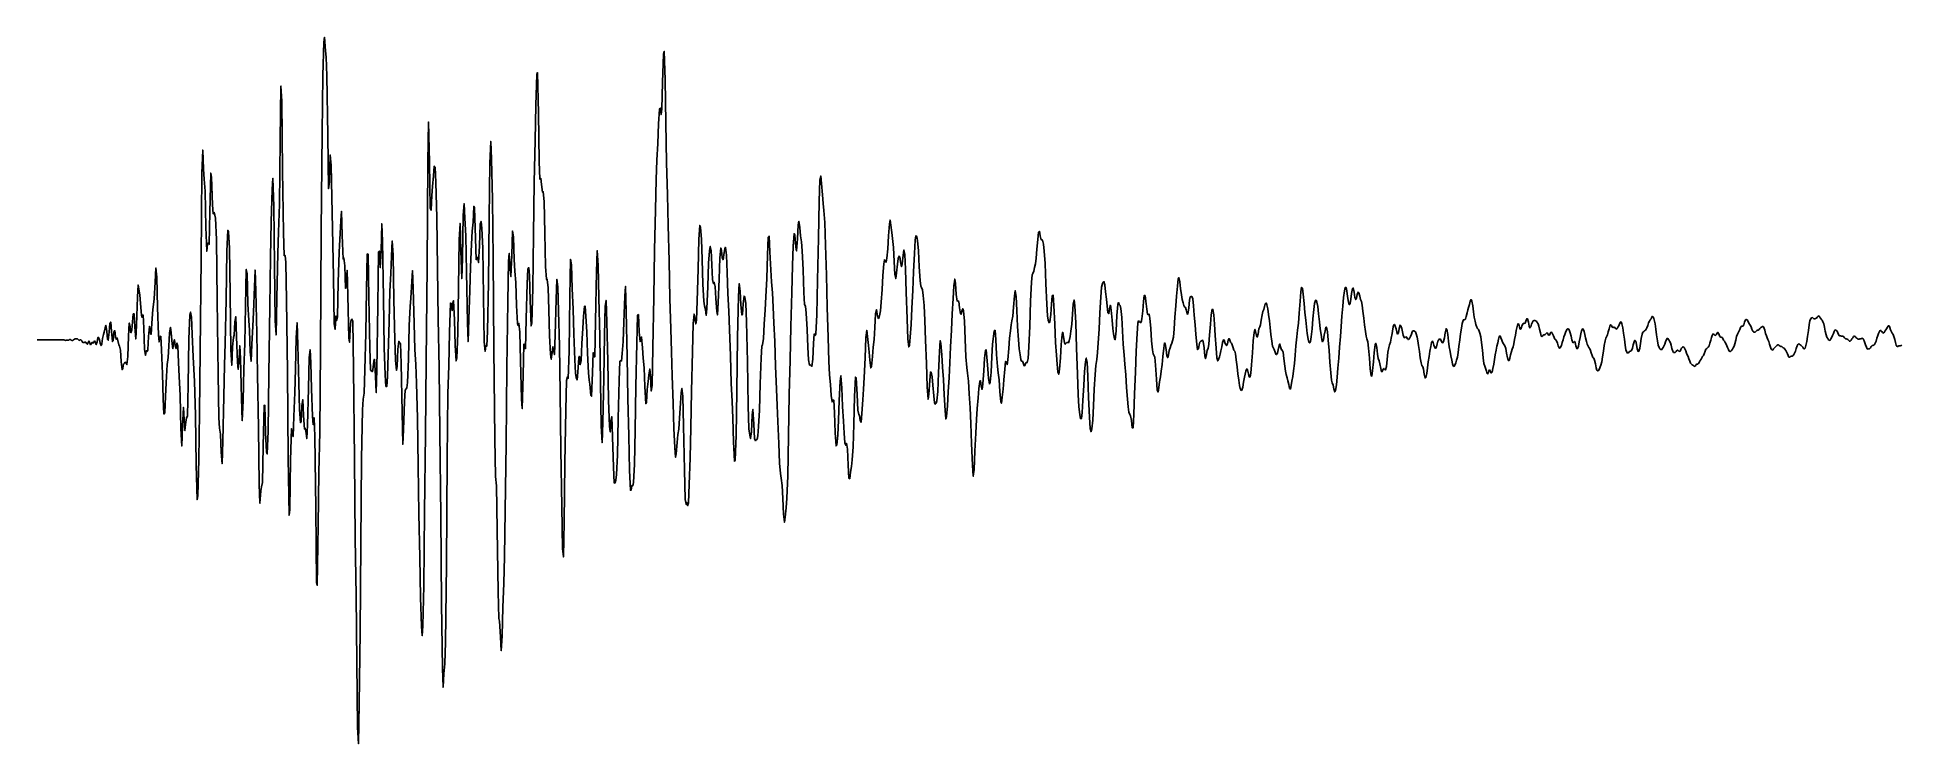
# Model space of a CAD drawing. Header units: millimetres. Extents: x 2012 to 5063, y 2025 to 4455.
# Drawn here: x 5039.93 to 5063.04, y 4446.06 to 4454.82 of the extents above.
import ezdxf

# ---------------------------------------------------------------- set-up
doc = ezdxf.new("R2010")
doc.units = ezdxf.units.MM

msp = doc.modelspace()

# ---------------------------------------------------------------- linework, layer by layer
at = {"color": 1}
msp.add_lwpolyline([(5039.929, 4451.064), (5039.939, 4451.064), (5039.949, 4451.064), (5039.959, 4451.064), (5039.969, 4451.064), (5039.979, 4451.064), (5039.989, 4451.064), (5039.999, 4451.064), (5040.009, 4451.064), (5040.019, 4451.064), (5040.029, 4451.064), (5040.039, 4451.064), (5040.049, 4451.064), (5040.059, 4451.064), (5040.069, 4451.064), (5040.079, 4451.064), (5040.089, 4451.063), (5040.099, 4451.063), (5040.109, 4451.063), (5040.119, 4451.063), (5040.129, 4451.063), (5040.139, 4451.063), (5040.149, 4451.063), (5040.159, 4451.063), (5040.169, 4451.063), (5040.179, 4451.063), (5040.189, 4451.064), (5040.199, 4451.065), (5040.209, 4451.065), (5040.219, 4451.065), (5040.229, 4451.065), (5040.239, 4451.065), (5040.249, 4451.065), (5040.259, 4451.064), (5040.269, 4451.061), (5040.279, 4451.058), (5040.289, 4451.059), (5040.299, 4451.06), (5040.309, 4451.06), (5040.319, 4451.062), (5040.329, 4451.067), (5040.339, 4451.067), (5040.349, 4451.06), (5040.359, 4451.055), (5040.369, 4451.058), (5040.379, 4451.066), (5040.389, 4451.073), (5040.399, 4451.076), (5040.409, 4451.077), (5040.419, 4451.079), (5040.429, 4451.077), (5040.439, 4451.066), (5040.449, 4451.058), (5040.459, 4451.064), (5040.469, 4451.066), (5040.479, 4451.052), (5040.489, 4451.036), (5040.499, 4451.033), (5040.509, 4451.033), (5040.519, 4451.035), (5040.529, 4451.036), (5040.539, 4451.021), (5040.549, 4451.009), (5040.559, 4451.029), (5040.569, 4451.049), (5040.579, 4451.027), (5040.589, 4451.003), (5040.599, 4451.019), (5040.609, 4451.034), (5040.619, 4451.023), (5040.629, 4451.031), (5040.639, 4451.051), (5040.649, 4451.03), (5040.659, 4451.006), (5040.669, 4451.04), (5040.679, 4451.092), (5040.689, 4451.095), (5040.699, 4451.064), (5040.709, 4451.025), (5040.719, 4450.994), (5040.729, 4451.014), (5040.739, 4451.082), (5040.749, 4451.132), (5040.759, 4451.161), (5040.769, 4451.215), (5040.779, 4451.244), (5040.789, 4451.172), (5040.799, 4451.068), (5040.809, 4451.059), (5040.819, 4451.158), (5040.829, 4451.269), (5040.839, 4451.285), (5040.849, 4451.171), (5040.859, 4451.042), (5040.869, 4451.053), (5040.879, 4451.16), (5040.889, 4451.18), (5040.899, 4451.103), (5040.909, 4451.07), (5040.919, 4451.088), (5040.929, 4451.056), (5040.939, 4451.002), (5040.949, 4450.987), (5040.959, 4450.935), (5040.969, 4450.794), (5040.979, 4450.693), (5040.989, 4450.713), (5040.999, 4450.761), (5041.009, 4450.774), (5041.019, 4450.786), (5041.029, 4450.779), (5041.039, 4450.757), (5041.049, 4450.86), (5041.059, 4451.11), (5041.069, 4451.272), (5041.079, 4451.227), (5041.089, 4451.152), (5041.099, 4451.189), (5041.109, 4451.289), (5041.119, 4451.385), (5041.129, 4451.389), (5041.139, 4451.222), (5041.149, 4451.077), (5041.159, 4451.245), (5041.169, 4451.592), (5041.179, 4451.746), (5041.189, 4451.691), (5041.199, 4451.621), (5041.209, 4451.516), (5041.219, 4451.369), (5041.229, 4451.342), (5041.239, 4451.373), (5041.249, 4451.208), (5041.259, 4450.943), (5041.269, 4450.872), (5041.279, 4450.932), (5041.289, 4450.919), (5041.299, 4450.939), (5041.309, 4451.108), (5041.319, 4451.23), (5041.329, 4451.17), (5041.339, 4451.132), (5041.349, 4451.272), (5041.359, 4451.442), (5041.369, 4451.502), (5041.379, 4451.572), (5041.389, 4451.778), (5041.399, 4451.956), (5041.409, 4451.843), (5041.419, 4451.464), (5041.429, 4451.127), (5041.439, 4451.038), (5041.449, 4451.104), (5041.459, 4451.109), (5041.469, 4450.942), (5041.479, 4450.643), (5041.489, 4450.335), (5041.499, 4450.144), (5041.509, 4450.16), (5041.519, 4450.365), (5041.529, 4450.61), (5041.539, 4450.758), (5041.549, 4450.846), (5041.559, 4450.986), (5041.569, 4451.15), (5041.579, 4451.221), (5041.589, 4451.151), (5041.599, 4451.016), (5041.609, 4450.954), (5041.619, 4451.019), (5041.629, 4451.065), (5041.639, 4450.993), (5041.649, 4450.956), (5041.659, 4451.025), (5041.669, 4450.985), (5041.679, 4450.785), (5041.689, 4450.608), (5041.699, 4450.376), (5041.709, 4449.964), (5041.719, 4449.748), (5041.729, 4449.996), (5041.739, 4450.226), (5041.749, 4450.077), (5041.759, 4449.94), (5041.769, 4450.047), (5041.779, 4450.093), (5041.789, 4450.121), (5041.799, 4450.504), (5041.809, 4451.073), (5041.819, 4451.373), (5041.829, 4451.409), (5041.839, 4451.346), (5041.849, 4451.136), (5041.859, 4450.855), (5041.869, 4450.7), (5041.879, 4450.547), (5041.889, 4450.13), (5041.899, 4449.516), (5041.909, 4449.083), (5041.919, 4449.132), (5041.929, 4449.582), (5041.939, 4450.158), (5041.949, 4450.924), (5041.959, 4452.072), (5041.969, 4453.132), (5041.979, 4453.418), (5041.989, 4453.179), (5041.999, 4453.058), (5042.009, 4452.909), (5042.019, 4452.46), (5042.029, 4452.163), (5042.039, 4452.245), (5042.049, 4452.266), (5042.059, 4452.25), (5042.069, 4452.646), (5042.079, 4453.132), (5042.089, 4453.08), (5042.099, 4452.737), (5042.109, 4452.626), (5042.119, 4452.646), (5042.129, 4452.611), (5042.139, 4452.571), (5042.149, 4452.307), (5042.159, 4451.555), (5042.169, 4450.639), (5042.179, 4450.098), (5042.189, 4449.97), (5042.199, 4449.896), (5042.209, 4449.672), (5042.219, 4449.529), (5042.229, 4449.809), (5042.239, 4450.364), (5042.249, 4450.749), (5042.259, 4451.025), (5042.269, 4451.559), (5042.279, 4452.164), (5042.289, 4452.424), (5042.299, 4452.404), (5042.309, 4452.202), (5042.319, 4451.629), (5042.329, 4450.942), (5042.339, 4450.75), (5042.349, 4450.976), (5042.359, 4451.095), (5042.369, 4451.123), (5042.379, 4451.288), (5042.389, 4451.353), (5042.399, 4451.102), (5042.409, 4450.789), (5042.419, 4450.697), (5042.429, 4450.834), (5042.439, 4450.992), (5042.449, 4450.834), (5042.459, 4450.341), (5042.469, 4450.062), (5042.479, 4450.31), (5042.489, 4450.705), (5042.499, 4451.018), (5042.509, 4451.483), (5042.519, 4451.937), (5042.529, 4451.889), (5042.539, 4451.509), (5042.549, 4451.304), (5042.559, 4451.184), (5042.569, 4450.916), (5042.579, 4450.799), (5042.589, 4451.008), (5042.599, 4451.234), (5042.609, 4451.406), (5042.619, 4451.722), (5042.629, 4451.929), (5042.639, 4451.667), (5042.649, 4451.149), (5042.659, 4450.636), (5042.669, 4449.972), (5042.679, 4449.273), (5042.689, 4449.038), (5042.699, 4449.194), (5042.709, 4449.242), (5042.719, 4449.296), (5042.729, 4449.747), (5042.739, 4450.251), (5042.749, 4450.253), (5042.759, 4449.912), (5042.769, 4449.675), (5042.779, 4449.651), (5042.789, 4449.934), (5042.799, 4450.637), (5042.809, 4451.479), (5042.819, 4452.089), (5042.829, 4452.529), (5042.839, 4452.929), (5042.849, 4453.068), (5042.859, 4452.716), (5042.869, 4451.992), (5042.879, 4451.3), (5042.889, 4451.126), (5042.899, 4451.581), (5042.909, 4452.14), (5042.919, 4452.399), (5042.929, 4452.745), (5042.939, 4453.539), (5042.949, 4454.21), (5042.959, 4454.022), (5042.969, 4453.163), (5042.979, 4452.397), (5042.989, 4452.108), (5042.999, 4452.112), (5043.009, 4452.022), (5043.019, 4451.558), (5043.029, 4450.668), (5043.039, 4449.602), (5043.049, 4448.889), (5043.059, 4448.963), (5043.069, 4449.572), (5043.079, 4449.964), (5043.089, 4449.902), (5043.099, 4449.866), (5043.109, 4450.114), (5043.119, 4450.412), (5043.129, 4450.707), (5043.139, 4451.09), (5043.149, 4451.276), (5043.159, 4450.998), (5043.169, 4450.528), (5043.179, 4450.201), (5043.189, 4450.036), (5043.199, 4450.054), (5043.209, 4450.248), (5043.219, 4450.323), (5043.229, 4450.128), (5043.239, 4449.958), (5043.249, 4449.969), (5043.259, 4449.934), (5043.269, 4449.841), (5043.279, 4450.007), (5043.289, 4450.461), (5043.299, 4450.847), (5043.309, 4450.941), (5043.319, 4450.781), (5043.329, 4450.456), (5043.339, 4450.119), (5043.349, 4450.011), (5043.359, 4450.099), (5043.369, 4449.866), (5043.379, 4448.978), (5043.389, 4448.052), (5043.399, 4448.02), (5043.409, 4448.762), (5043.419, 4449.418), (5043.429, 4449.923), (5043.439, 4450.943), (5043.449, 4452.421), (5043.459, 4453.629), (5043.469, 4454.343), (5043.479, 4454.753), (5043.489, 4454.816), (5043.499, 4454.647), (5043.509, 4454.569), (5043.519, 4454.339), (5043.529, 4453.6), (5043.539, 4452.937), (5043.549, 4453.025), (5043.559, 4453.358), (5043.569, 4453.224), (5043.579, 4452.832), (5043.589, 4452.444), (5043.599, 4451.846), (5043.609, 4451.263), (5043.619, 4451.194), (5043.629, 4451.361), (5043.639, 4451.304), (5043.649, 4451.349), (5043.659, 4451.774), (5043.669, 4452.151), (5043.679, 4452.309), (5043.689, 4452.54), (5043.699, 4452.658), (5043.709, 4452.362), (5043.719, 4452.066), (5043.729, 4452.08), (5043.739, 4451.982), (5043.749, 4451.702), (5043.759, 4451.743), (5043.769, 4451.928), (5043.779, 4451.614), (5043.789, 4451.085), (5043.799, 4451.034), (5043.809, 4451.266), (5043.819, 4451.311), (5043.829, 4451.321), (5043.839, 4451.295), (5043.849, 4450.708), (5043.859, 4449.586), (5043.869, 4448.603), (5043.879, 4447.895), (5043.889, 4447.066), (5043.899, 4446.263), (5043.909, 4446.057), (5043.919, 4446.55), (5043.929, 4447.442), (5043.939, 4448.54), (5043.949, 4449.589), (5043.959, 4450.197), (5043.969, 4450.331), (5043.979, 4450.405), (5043.989, 4450.694), (5043.999, 4451.149), (5044.009, 4451.686), (5044.019, 4452.13), (5044.029, 4452.126), (5044.039, 4451.585), (5044.049, 4450.966), (5044.059, 4450.694), (5044.069, 4450.676), (5044.079, 4450.669), (5044.089, 4450.693), (5044.099, 4450.802), (5044.109, 4450.824), (5044.119, 4450.613), (5044.129, 4450.411), (5044.139, 4450.694), (5044.149, 4451.496), (5044.159, 4452.154), (5044.169, 4452.164), (5044.179, 4451.961), (5044.189, 4452.171), (5044.199, 4452.504), (5044.209, 4452.287), (5044.219, 4451.586), (5044.229, 4450.964), (5044.239, 4450.632), (5044.249, 4450.488), (5044.259, 4450.484), (5044.269, 4450.612), (5044.279, 4450.882), (5044.289, 4451.291), (5044.299, 4451.666), (5044.309, 4451.887), (5044.319, 4452.1), (5044.329, 4452.291), (5044.339, 4452.114), (5044.349, 4451.559), (5044.359, 4451.067), (5044.369, 4450.814), (5044.379, 4450.686), (5044.389, 4450.737), (5044.399, 4450.947), (5044.409, 4451.048), (5044.419, 4451.028), (5044.429, 4451.02), (5044.439, 4450.773), (5044.449, 4450.169), (5044.459, 4449.768), (5044.469, 4449.948), (5044.479, 4450.302), (5044.489, 4450.44), (5044.499, 4450.459), (5044.509, 4450.469), (5044.519, 4450.536), (5044.529, 4450.825), (5044.539, 4451.242), (5044.549, 4451.477), (5044.559, 4451.58), (5044.569, 4451.788), (5044.579, 4451.923), (5044.589, 4451.7), (5044.599, 4451.269), (5044.609, 4450.946), (5044.619, 4450.76), (5044.629, 4450.526), (5044.639, 4450.094), (5044.649, 4449.501), (5044.659, 4448.906), (5044.669, 4448.369), (5044.679, 4447.87), (5044.689, 4447.514), (5044.699, 4447.395), (5044.709, 4447.52), (5044.719, 4448.016), (5044.729, 4448.923), (5044.739, 4449.9), (5044.749, 4450.802), (5044.759, 4451.979), (5044.769, 4453.271), (5044.779, 4453.766), (5044.789, 4453.263), (5044.799, 4452.7), (5044.809, 4452.671), (5044.819, 4452.852), (5044.829, 4452.966), (5044.839, 4453.097), (5044.849, 4453.218), (5044.859, 4453.207), (5044.869, 4453.014), (5044.879, 4452.58), (5044.889, 4451.95), (5044.899, 4451.325), (5044.909, 4450.713), (5044.919, 4449.915), (5044.929, 4448.881), (5044.939, 4447.796), (5044.949, 4446.989), (5044.959, 4446.757), (5044.969, 4446.924), (5044.979, 4447.046), (5044.989, 4447.316), (5044.999, 4448.278), (5045.009, 4449.59), (5045.019, 4450.4), (5045.029, 4450.743), (5045.039, 4451.158), (5045.049, 4451.521), (5045.059, 4451.516), (5045.069, 4451.426), (5045.079, 4451.52), (5045.089, 4451.549), (5045.099, 4451.313), (5045.109, 4450.995), (5045.119, 4450.804), (5045.129, 4450.836), (5045.139, 4451.149), (5045.149, 4451.715), (5045.159, 4452.305), (5045.169, 4452.508), (5045.179, 4452.167), (5045.189, 4451.825), (5045.199, 4452.079), (5045.209, 4452.61), (5045.219, 4452.754), (5045.229, 4452.574), (5045.239, 4452.356), (5045.249, 4451.908), (5045.259, 4451.278), (5045.269, 4451.042), (5045.279, 4451.32), (5045.289, 4451.676), (5045.299, 4451.967), (5045.309, 4452.251), (5045.319, 4452.412), (5045.329, 4452.524), (5045.339, 4452.72), (5045.349, 4452.702), (5045.359, 4452.327), (5045.369, 4452.058), (5045.379, 4452.09), (5045.389, 4452.072), (5045.399, 4452.022), (5045.409, 4452.231), (5045.419, 4452.497), (5045.429, 4452.533), (5045.439, 4452.449), (5045.449, 4452.196), (5045.459, 4451.603), (5045.469, 4451.038), (5045.479, 4450.92), (5045.489, 4450.994), (5045.499, 4450.985), (5045.509, 4451.174), (5045.519, 4451.777), (5045.529, 4452.579), (5045.539, 4453.255), (5045.549, 4453.525), (5045.559, 4453.303), (5045.569, 4452.805), (5045.579, 4452.077), (5045.589, 4450.956), (5045.599, 4449.837), (5045.609, 4449.369), (5045.619, 4449.254), (5045.629, 4448.715), (5045.639, 4447.942), (5045.649, 4447.61), (5045.659, 4447.577), (5045.669, 4447.381), (5045.679, 4447.211), (5045.689, 4447.393), (5045.699, 4447.751), (5045.709, 4448.044), (5045.719, 4448.378), (5045.729, 4448.946), (5045.739, 4449.776), (5045.749, 4450.717), (5045.759, 4451.536), (5045.769, 4452.04), (5045.779, 4452.137), (5045.789, 4451.942), (5045.799, 4451.849), (5045.809, 4452.115), (5045.819, 4452.414), (5045.829, 4452.337), (5045.839, 4452.062), (5045.849, 4451.917), (5045.859, 4451.777), (5045.869, 4451.492), (5045.879, 4451.266), (5045.889, 4451.241), (5045.899, 4451.268), (5045.909, 4451.161), (5045.919, 4450.808), (5045.929, 4450.335), (5045.939, 4450.212), (5045.949, 4450.622), (5045.959, 4451.011), (5045.969, 4450.978), (5045.979, 4450.954), (5045.989, 4451.325), (5045.999, 4451.765), (5046.009, 4451.942), (5046.019, 4451.961), (5046.029, 4451.861), (5046.039, 4451.551), (5046.049, 4451.238), (5046.059, 4451.271), (5046.069, 4451.707), (5046.079, 4452.365), (5046.089, 4453.02), (5046.099, 4453.537), (5046.109, 4453.975), (5046.119, 4454.353), (5046.129, 4454.377), (5046.139, 4453.876), (5046.149, 4453.277), (5046.159, 4453.055), (5046.169, 4453.067), (5046.179, 4452.99), (5046.189, 4452.896), (5046.199, 4452.901), (5046.209, 4452.78), (5046.219, 4452.385), (5046.229, 4451.972), (5046.239, 4451.815), (5046.249, 4451.814), (5046.259, 4451.711), (5046.269, 4451.437), (5046.279, 4451.117), (5046.289, 4450.888), (5046.299, 4450.823), (5046.309, 4450.906), (5046.319, 4450.979), (5046.329, 4450.92), (5046.339, 4450.882), (5046.349, 4451.126), (5046.359, 4451.564), (5046.369, 4451.815), (5046.379, 4451.721), (5046.389, 4451.418), (5046.399, 4450.989), (5046.409, 4450.402), (5046.419, 4449.699), (5046.429, 4449), (5046.439, 4448.474), (5046.449, 4448.373), (5046.459, 4448.805), (5046.469, 4449.535), (5046.479, 4450.194), (5046.489, 4450.559), (5046.499, 4450.605), (5046.509, 4450.587), (5046.519, 4450.923), (5046.529, 4451.603), (5046.539, 4452.064), (5046.549, 4451.994), (5046.559, 4451.7), (5046.569, 4451.444), (5046.579, 4451.14), (5046.589, 4450.816), (5046.599, 4450.651), (5046.609, 4450.599), (5046.619, 4450.567), (5046.629, 4450.662), (5046.639, 4450.843), (5046.649, 4450.861), (5046.659, 4450.756), (5046.669, 4450.806), (5046.679, 4451.018), (5046.689, 4451.207), (5046.699, 4451.356), (5046.709, 4451.479), (5046.719, 4451.484), (5046.729, 4451.358), (5046.739, 4451.163), (5046.749, 4450.899), (5046.759, 4450.656), (5046.769, 4450.565), (5046.779, 4450.515), (5046.789, 4450.375), (5046.799, 4450.366), (5046.809, 4450.655), (5046.819, 4450.907), (5046.829, 4450.854), (5046.839, 4450.855), (5046.849, 4451.294), (5046.859, 4451.907), (5046.869, 4452.172), (5046.879, 4451.985), (5046.889, 4451.584), (5046.899, 4451.106), (5046.909, 4450.536), (5046.919, 4449.999), (5046.929, 4449.788), (5046.939, 4450.045), (5046.949, 4450.584), (5046.959, 4451.121), (5046.969, 4451.483), (5046.979, 4451.554), (5046.989, 4451.286), (5046.999, 4450.802), (5047.009, 4450.317), (5047.019, 4449.99), (5047.029, 4449.923), (5047.039, 4450.061), (5047.049, 4450.114), (5047.059, 4449.864), (5047.069, 4449.488), (5047.079, 4449.29), (5047.089, 4449.288), (5047.099, 4449.324), (5047.109, 4449.393), (5047.119, 4449.635), (5047.129, 4450.088), (5047.139, 4450.56), (5047.149, 4450.801), (5047.159, 4450.807), (5047.169, 4450.801), (5047.179, 4450.896), (5047.189, 4451.046), (5047.199, 4451.285), (5047.209, 4451.605), (5047.219, 4451.727), (5047.229, 4451.415), (5047.239, 4450.855), (5047.249, 4450.337), (5047.259, 4449.876), (5047.269, 4449.446), (5047.279, 4449.2), (5047.289, 4449.199), (5047.299, 4449.259), (5047.309, 4449.254), (5047.319, 4449.295), (5047.329, 4449.523), (5047.339, 4449.946), (5047.349, 4450.484), (5047.359, 4451.023), (5047.369, 4451.372), (5047.379, 4451.378), (5047.389, 4451.163), (5047.399, 4451.04), (5047.409, 4451.092), (5047.419, 4451.098), (5047.429, 4450.964), (5047.439, 4450.836), (5047.449, 4450.717), (5047.459, 4450.487), (5047.469, 4450.273), (5047.479, 4450.293), (5047.489, 4450.45), (5047.499, 4450.547), (5047.509, 4450.626), (5047.519, 4450.704), (5047.529, 4450.619), (5047.539, 4450.43), (5047.549, 4450.498), (5047.559, 4450.964), (5047.569, 4451.594), (5047.579, 4452.178), (5047.589, 4452.676), (5047.599, 4453.051), (5047.609, 4453.292), (5047.619, 4453.498), (5047.629, 4453.741), (5047.639, 4453.926), (5047.649, 4453.937), (5047.659, 4453.857), (5047.669, 4453.929), (5047.679, 4454.256), (5047.689, 4454.607), (5047.699, 4454.642), (5047.709, 4454.286), (5047.719, 4453.754), (5047.729, 4453.263), (5047.739, 4452.863), (5047.749, 4452.481), (5047.759, 4452.042), (5047.769, 4451.578), (5047.779, 4451.199), (5047.789, 4450.914), (5047.799, 4450.62), (5047.809, 4450.281), (5047.819, 4449.966), (5047.829, 4449.729), (5047.839, 4449.609), (5047.849, 4449.651), (5047.859, 4449.791), (5047.869, 4449.891), (5047.879, 4449.956), (5047.889, 4450.094), (5047.899, 4450.28), (5047.909, 4450.411), (5047.919, 4450.462), (5047.929, 4450.368), (5047.939, 4449.998), (5047.949, 4449.452), (5047.959, 4449.085), (5047.969, 4449.026), (5047.979, 4449.049), (5047.989, 4449.007), (5047.999, 4449.045), (5048.009, 4449.271), (5048.019, 4449.601), (5048.029, 4449.972), (5048.039, 4450.427), (5048.049, 4450.916), (5048.059, 4451.269), (5048.069, 4451.383), (5048.079, 4451.33), (5048.089, 4451.261), (5048.099, 4451.307), (5048.109, 4451.547), (5048.119, 4451.942), (5048.129, 4452.311), (5048.139, 4452.484), (5048.149, 4452.459), (5048.159, 4452.313), (5048.169, 4452.062), (5048.179, 4451.754), (5048.189, 4451.546), (5048.199, 4451.488), (5048.209, 4451.44), (5048.219, 4451.368), (5048.229, 4451.447), (5048.239, 4451.727), (5048.249, 4452.014), (5048.259, 4452.17), (5048.269, 4452.223), (5048.279, 4452.171), (5048.289, 4451.996), (5048.299, 4451.814), (5048.309, 4451.759), (5048.319, 4451.777), (5048.329, 4451.727), (5048.339, 4451.576), (5048.349, 4451.415), (5048.359, 4451.373), (5048.369, 4451.526), (5048.379, 4451.816), (5048.389, 4452.083), (5048.399, 4452.203), (5048.409, 4452.172), (5048.419, 4452.085), (5048.429, 4452.057), (5048.439, 4452.119), (5048.449, 4452.197), (5048.459, 4452.212), (5048.469, 4452.116), (5048.479, 4451.899), (5048.489, 4451.637), (5048.499, 4451.419), (5048.509, 4451.193), (5048.519, 4450.866), (5048.529, 4450.527), (5048.539, 4450.301), (5048.549, 4450.094), (5048.559, 4449.801), (5048.569, 4449.56), (5048.579, 4449.573), (5048.589, 4449.877), (5048.599, 4450.427), (5048.609, 4451.095), (5048.619, 4451.603), (5048.629, 4451.761), (5048.639, 4451.666), (5048.649, 4451.501), (5048.659, 4451.374), (5048.669, 4451.377), (5048.679, 4451.509), (5048.689, 4451.608), (5048.699, 4451.594), (5048.709, 4451.517), (5048.719, 4451.288), (5048.729, 4450.79), (5048.739, 4450.245), (5048.749, 4449.963), (5048.759, 4449.883), (5048.769, 4449.841), (5048.779, 4449.923), (5048.789, 4450.136), (5048.799, 4450.202), (5048.809, 4450.021), (5048.819, 4449.842), (5048.829, 4449.814), (5048.839, 4449.829), (5048.849, 4449.829), (5048.859, 4449.876), (5048.869, 4449.989), (5048.879, 4450.192), (5048.889, 4450.518), (5048.899, 4450.842), (5048.909, 4450.987), (5048.919, 4451.003), (5048.929, 4451.083), (5048.939, 4451.26), (5048.949, 4451.435), (5048.959, 4451.597), (5048.969, 4451.823), (5048.979, 4452.114), (5048.989, 4452.339), (5048.999, 4452.35), (5049.009, 4452.157), (5049.019, 4451.934), (5049.029, 4451.785), (5049.039, 4451.649), (5049.049, 4451.469), (5049.059, 4451.274), (5049.069, 4451.043), (5049.079, 4450.74), (5049.089, 4450.451), (5049.099, 4450.251), (5049.109, 4450.052), (5049.119, 4449.781), (5049.129, 4449.535), (5049.139, 4449.408), (5049.149, 4449.348), (5049.159, 4449.259), (5049.169, 4449.097), (5049.179, 4448.902), (5049.189, 4448.803), (5049.199, 4448.865), (5049.209, 4448.982), (5049.219, 4449.102), (5049.229, 4449.378), (5049.239, 4449.87), (5049.249, 4450.388), (5049.259, 4450.813), (5049.269, 4451.228), (5049.279, 4451.65), (5049.289, 4451.985), (5049.299, 4452.227), (5049.309, 4452.382), (5049.319, 4452.363), (5049.329, 4452.215), (5049.339, 4452.168), (5049.349, 4452.315), (5049.359, 4452.491), (5049.369, 4452.534), (5049.379, 4452.457), (5049.389, 4452.354), (5049.399, 4452.278), (5049.409, 4452.166), (5049.419, 4451.931), (5049.429, 4451.65), (5049.439, 4451.504), (5049.449, 4451.48), (5049.459, 4451.397), (5049.469, 4451.194), (5049.479, 4450.973), (5049.489, 4450.816), (5049.499, 4450.751), (5049.509, 4450.753), (5049.519, 4450.748), (5049.529, 4450.735), (5049.539, 4450.825), (5049.549, 4451.019), (5049.559, 4451.137), (5049.569, 4451.118), (5049.579, 4451.14), (5049.589, 4451.373), (5049.599, 4451.806), (5049.609, 4452.324), (5049.619, 4452.781), (5049.629, 4453.047), (5049.639, 4453.096), (5049.649, 4453.002), (5049.659, 4452.863), (5049.669, 4452.753), (5049.679, 4452.668), (5049.689, 4452.519), (5049.699, 4452.237), (5049.709, 4451.865), (5049.719, 4451.47), (5049.729, 4451.093), (5049.739, 4450.801), (5049.749, 4450.63), (5049.759, 4450.509), (5049.769, 4450.374), (5049.779, 4450.294), (5049.789, 4450.317), (5049.799, 4450.318), (5049.809, 4450.161), (5049.819, 4449.91), (5049.829, 4449.75), (5049.839, 4449.76), (5049.849, 4449.884), (5049.859, 4450.068), (5049.869, 4450.314), (5049.879, 4450.551), (5049.889, 4450.62), (5049.899, 4450.468), (5049.909, 4450.237), (5049.919, 4450.056), (5049.929, 4449.908), (5049.939, 4449.787), (5049.949, 4449.757), (5049.959, 4449.782), (5049.969, 4449.708), (5049.979, 4449.51), (5049.989, 4449.349), (5049.999, 4449.342), (5050.009, 4449.423), (5050.019, 4449.496), (5050.029, 4449.576), (5050.039, 4449.738), (5050.049, 4450.02), (5050.059, 4450.361), (5050.069, 4450.602), (5050.079, 4450.595), (5050.089, 4450.385), (5050.099, 4450.192), (5050.109, 4450.139), (5050.119, 4450.127), (5050.129, 4450.065), (5050.139, 4450.042), (5050.149, 4450.152), (5050.159, 4450.321), (5050.169, 4450.451), (5050.179, 4450.597), (5050.189, 4450.841), (5050.199, 4451.093), (5050.209, 4451.184), (5050.219, 4451.105), (5050.229, 4450.994), (5050.239, 4450.913), (5050.249, 4450.812), (5050.259, 4450.716), (5050.269, 4450.733), (5050.279, 4450.858), (5050.289, 4450.973), (5050.299, 4451.067), (5050.309, 4451.219), (5050.319, 4451.386), (5050.329, 4451.44), (5050.339, 4451.384), (5050.349, 4451.332), (5050.359, 4451.331), (5050.369, 4451.361), (5050.379, 4451.423), (5050.389, 4451.533), (5050.399, 4451.687), (5050.409, 4451.863), (5050.419, 4452.007), (5050.429, 4452.057), (5050.439, 4452.036), (5050.449, 4452.027), (5050.459, 4452.078), (5050.469, 4452.192), (5050.479, 4452.355), (5050.489, 4452.504), (5050.499, 4452.55), (5050.509, 4452.487), (5050.519, 4452.397), (5050.529, 4452.321), (5050.539, 4452.21), (5050.549, 4452.036), (5050.559, 4451.874), (5050.569, 4451.825), (5050.579, 4451.897), (5050.589, 4452.002), (5050.599, 4452.071), (5050.609, 4452.103), (5050.619, 4452.095), (5050.629, 4452.031), (5050.639, 4451.971), (5050.649, 4452.006), (5050.659, 4452.116), (5050.669, 4452.179), (5050.679, 4452.121), (5050.689, 4451.942), (5050.699, 4451.657), (5050.709, 4451.327), (5050.719, 4451.074), (5050.729, 4450.976), (5050.739, 4451), (5050.749, 4451.098), (5050.759, 4451.256), (5050.769, 4451.459), (5050.779, 4451.677), (5050.789, 4451.907), (5050.799, 4452.137), (5050.809, 4452.299), (5050.819, 4452.355), (5050.829, 4452.346), (5050.839, 4452.297), (5050.849, 4452.17), (5050.859, 4451.97), (5050.869, 4451.8), (5050.879, 4451.729), (5050.889, 4451.712), (5050.899, 4451.683), (5050.909, 4451.614), (5050.919, 4451.49), (5050.929, 4451.303), (5050.939, 4451.061), (5050.949, 4450.77), (5050.959, 4450.482), (5050.969, 4450.328), (5050.979, 4450.391), (5050.989, 4450.561), (5050.999, 4450.665), (5051.009, 4450.663), (5051.019, 4450.606), (5051.029, 4450.504), (5051.039, 4450.372), (5051.049, 4450.282), (5051.059, 4450.266), (5051.069, 4450.278), (5051.079, 4450.307), (5051.089, 4450.423), (5051.099, 4450.657), (5051.109, 4450.917), (5051.119, 4451.056), (5051.129, 4451.019), (5051.139, 4450.877), (5051.149, 4450.726), (5051.159, 4450.573), (5051.169, 4450.382), (5051.179, 4450.188), (5051.189, 4450.084), (5051.199, 4450.115), (5051.209, 4450.246), (5051.219, 4450.418), (5051.229, 4450.598), (5051.239, 4450.779), (5051.249, 4450.976), (5051.259, 4451.186), (5051.269, 4451.389), (5051.279, 4451.575), (5051.289, 4451.736), (5051.299, 4451.817), (5051.309, 4451.762), (5051.319, 4451.628), (5051.329, 4451.545), (5051.339, 4451.547), (5051.349, 4451.538), (5051.359, 4451.463), (5051.369, 4451.388), (5051.379, 4451.38), (5051.389, 4451.418), (5051.399, 4451.449), (5051.409, 4451.423), (5051.419, 4451.295), (5051.429, 4451.073), (5051.439, 4450.852), (5051.449, 4450.72), (5051.459, 4450.65), (5051.469, 4450.551), (5051.479, 4450.395), (5051.489, 4450.221), (5051.499, 4450.028), (5051.509, 4449.778), (5051.519, 4449.511), (5051.529, 4449.374), (5051.539, 4449.459), (5051.549, 4449.686), (5051.559, 4449.908), (5051.569, 4450.075), (5051.579, 4450.215), (5051.589, 4450.344), (5051.599, 4450.461), (5051.609, 4450.548), (5051.619, 4450.56), (5051.629, 4450.494), (5051.639, 4450.45), (5051.649, 4450.521), (5051.659, 4450.68), (5051.669, 4450.836), (5051.679, 4450.935), (5051.689, 4450.942), (5051.699, 4450.849), (5051.709, 4450.705), (5051.719, 4450.584), (5051.729, 4450.519), (5051.739, 4450.538), (5051.749, 4450.665), (5051.759, 4450.854), (5051.769, 4451.01), (5051.779, 4451.108), (5051.789, 4451.176), (5051.799, 4451.183), (5051.809, 4451.07), (5051.819, 4450.882), (5051.829, 4450.733), (5051.839, 4450.654), (5051.849, 4450.567), (5051.859, 4450.425), (5051.869, 4450.298), (5051.879, 4450.278), (5051.889, 4450.353), (5051.899, 4450.454), (5051.909, 4450.567), (5051.919, 4450.703), (5051.929, 4450.797), (5051.939, 4450.789), (5051.949, 4450.755), (5051.959, 4450.815), (5051.969, 4450.956), (5051.979, 4451.086), (5051.989, 4451.178), (5051.999, 4451.251), (5052.009, 4451.302), (5052.019, 4451.357), (5052.029, 4451.47), (5052.039, 4451.611), (5052.049, 4451.676), (5052.059, 4451.603), (5052.069, 4451.43), (5052.079, 4451.23), (5052.089, 4451.063), (5052.099, 4450.955), (5052.109, 4450.879), (5052.119, 4450.821), (5052.129, 4450.799), (5052.139, 4450.8), (5052.149, 4450.779), (5052.159, 4450.744), (5052.169, 4450.747), (5052.179, 4450.778), (5052.189, 4450.787), (5052.199, 4450.783), (5052.209, 4450.832), (5052.219, 4450.978), (5052.229, 4451.235), (5052.239, 4451.544), (5052.249, 4451.778), (5052.259, 4451.869), (5052.269, 4451.886), (5052.279, 4451.916), (5052.289, 4451.96), (5052.299, 4452.005), (5052.309, 4452.076), (5052.319, 4452.187), (5052.329, 4452.309), (5052.339, 4452.398), (5052.349, 4452.411), (5052.359, 4452.355), (5052.369, 4452.305), (5052.379, 4452.303), (5052.389, 4452.299), (5052.399, 4452.25), (5052.409, 4452.163), (5052.419, 4452.01), (5052.429, 4451.762), (5052.439, 4451.508), (5052.449, 4451.363), (5052.459, 4451.308), (5052.469, 4451.276), (5052.479, 4451.286), (5052.489, 4451.379), (5052.499, 4451.513), (5052.509, 4451.612), (5052.519, 4451.619), (5052.529, 4451.492), (5052.539, 4451.26), (5052.549, 4451.031), (5052.559, 4450.874), (5052.569, 4450.761), (5052.579, 4450.668), (5052.589, 4450.638), (5052.599, 4450.703), (5052.609, 4450.842), (5052.619, 4451.007), (5052.629, 4451.132), (5052.639, 4451.159), (5052.649, 4451.1), (5052.659, 4451.033), (5052.669, 4451.01), (5052.679, 4451.022), (5052.689, 4451.033), (5052.699, 4451.03), (5052.709, 4451.029), (5052.719, 4451.053), (5052.729, 4451.105), (5052.739, 4451.171), (5052.749, 4451.26), (5052.759, 4451.383), (5052.769, 4451.507), (5052.779, 4451.56), (5052.789, 4451.485), (5052.799, 4451.275), (5052.809, 4450.965), (5052.819, 4450.639), (5052.829, 4450.386), (5052.839, 4450.232), (5052.849, 4450.14), (5052.859, 4450.087), (5052.869, 4450.089), (5052.879, 4450.165), (5052.889, 4450.312), (5052.899, 4450.499), (5052.909, 4450.673), (5052.919, 4450.792), (5052.929, 4450.838), (5052.939, 4450.789), (5052.949, 4450.613), (5052.959, 4450.348), (5052.969, 4450.104), (5052.979, 4449.964), (5052.989, 4449.926), (5052.999, 4449.96), (5053.009, 4450.067), (5053.019, 4450.245), (5053.029, 4450.454), (5053.039, 4450.633), (5053.049, 4450.748), (5053.059, 4450.821), (5053.069, 4450.906), (5053.079, 4451.029), (5053.089, 4451.195), (5053.099, 4451.398), (5053.109, 4451.594), (5053.119, 4451.717), (5053.129, 4451.761), (5053.139, 4451.78), (5053.149, 4451.787), (5053.159, 4451.745), (5053.169, 4451.659), (5053.179, 4451.57), (5053.189, 4451.481), (5053.199, 4451.401), (5053.209, 4451.389), (5053.219, 4451.453), (5053.229, 4451.494), (5053.239, 4451.431), (5053.249, 4451.307), (5053.259, 4451.206), (5053.269, 4451.137), (5053.279, 4451.076), (5053.289, 4451.066), (5053.299, 4451.178), (5053.309, 4451.368), (5053.319, 4451.503), (5053.329, 4451.526), (5053.339, 4451.504), (5053.349, 4451.491), (5053.359, 4451.453), (5053.369, 4451.343), (5053.379, 4451.178), (5053.389, 4451.011), (5053.399, 4450.876), (5053.409, 4450.764), (5053.419, 4450.632), (5053.429, 4450.473), (5053.439, 4450.331), (5053.449, 4450.233), (5053.459, 4450.169), (5053.469, 4450.139), (5053.479, 4450.123), (5053.489, 4450.064), (5053.499, 4449.972), (5053.509, 4449.973), (5053.519, 4450.139), (5053.529, 4450.396), (5053.539, 4450.663), (5053.549, 4450.923), (5053.559, 4451.145), (5053.569, 4451.27), (5053.579, 4451.3), (5053.589, 4451.293), (5053.599, 4451.281), (5053.609, 4451.28), (5053.619, 4451.325), (5053.629, 4451.426), (5053.639, 4451.541), (5053.649, 4451.615), (5053.659, 4451.614), (5053.669, 4451.542), (5053.679, 4451.444), (5053.689, 4451.381), (5053.699, 4451.375), (5053.709, 4451.383), (5053.719, 4451.334), (5053.729, 4451.206), (5053.739, 4451.052), (5053.749, 4450.941), (5053.759, 4450.89), (5053.769, 4450.876), (5053.779, 4450.85), (5053.789, 4450.75), (5053.799, 4450.578), (5053.809, 4450.439), (5053.819, 4450.416), (5053.829, 4450.475), (5053.839, 4450.543), (5053.849, 4450.605), (5053.859, 4450.676), (5053.869, 4450.759), (5053.879, 4450.857), (5053.889, 4450.961), (5053.899, 4451.027), (5053.909, 4451.016), (5053.919, 4450.943), (5053.929, 4450.867), (5053.939, 4450.843), (5053.949, 4450.88), (5053.959, 4450.933), (5053.969, 4450.967), (5053.979, 4450.993), (5053.989, 4451.025), (5053.999, 4451.054), (5054.009, 4451.099), (5054.019, 4451.202), (5054.029, 4451.347), (5054.039, 4451.485), (5054.049, 4451.608), (5054.059, 4451.729), (5054.069, 4451.82), (5054.079, 4451.836), (5054.089, 4451.782), (5054.099, 4451.699), (5054.109, 4451.621), (5054.119, 4451.564), (5054.129, 4451.522), (5054.139, 4451.489), (5054.149, 4451.473), (5054.159, 4451.466), (5054.169, 4451.435), (5054.179, 4451.385), (5054.189, 4451.383), (5054.199, 4451.462), (5054.209, 4451.555), (5054.219, 4451.596), (5054.229, 4451.6), (5054.239, 4451.6), (5054.249, 4451.571), (5054.259, 4451.485), (5054.269, 4451.369), (5054.279, 4451.252), (5054.289, 4451.13), (5054.299, 4451.009), (5054.309, 4450.942), (5054.319, 4450.952), (5054.329, 4451.001), (5054.339, 4451.036), (5054.349, 4451.047), (5054.359, 4451.052), (5054.369, 4451.062), (5054.379, 4451.046), (5054.389, 4450.966), (5054.399, 4450.862), (5054.409, 4450.83), (5054.419, 4450.881), (5054.429, 4450.935), (5054.439, 4450.957), (5054.449, 4451.009), (5054.459, 4451.123), (5054.469, 4451.26), (5054.479, 4451.374), (5054.489, 4451.443), (5054.499, 4451.442), (5054.509, 4451.373), (5054.519, 4451.26), (5054.529, 4451.117), (5054.539, 4450.96), (5054.549, 4450.843), (5054.559, 4450.804), (5054.569, 4450.822), (5054.579, 4450.854), (5054.589, 4450.887), (5054.599, 4450.927), (5054.609, 4450.977), (5054.619, 4451.031), (5054.629, 4451.064), (5054.639, 4451.059), (5054.649, 4451.031), (5054.659, 4451.003), (5054.669, 4450.994), (5054.679, 4451.016), (5054.689, 4451.059), (5054.699, 4451.08), (5054.709, 4451.061), (5054.719, 4451.036), (5054.729, 4451.025), (5054.739, 4451.003), (5054.749, 4450.964), (5054.759, 4450.938), (5054.769, 4450.925), (5054.779, 4450.889), (5054.789, 4450.816), (5054.799, 4450.729), (5054.809, 4450.643), (5054.819, 4450.564), (5054.829, 4450.5), (5054.839, 4450.46), (5054.849, 4450.438), (5054.859, 4450.439), (5054.869, 4450.476), (5054.879, 4450.541), (5054.889, 4450.6), (5054.899, 4450.64), (5054.909, 4450.676), (5054.919, 4450.704), (5054.929, 4450.693), (5054.939, 4450.645), (5054.949, 4450.603), (5054.959, 4450.604), (5054.969, 4450.653), (5054.979, 4450.756), (5054.989, 4450.905), (5054.999, 4451.054), (5055.009, 4451.157), (5055.019, 4451.194), (5055.029, 4451.17), (5055.039, 4451.117), (5055.049, 4451.098), (5055.059, 4451.141), (5055.069, 4451.199), (5055.079, 4451.226), (5055.089, 4451.25), (5055.099, 4451.307), (5055.109, 4451.374), (5055.119, 4451.416), (5055.129, 4451.442), (5055.139, 4451.477), (5055.149, 4451.513), (5055.159, 4451.522), (5055.169, 4451.497), (5055.179, 4451.448), (5055.189, 4451.38), (5055.199, 4451.3), (5055.209, 4451.217), (5055.219, 4451.131), (5055.229, 4451.048), (5055.239, 4450.988), (5055.249, 4450.962), (5055.259, 4450.944), (5055.269, 4450.912), (5055.279, 4450.885), (5055.289, 4450.882), (5055.299, 4450.9), (5055.309, 4450.941), (5055.319, 4450.995), (5055.329, 4451.014), (5055.339, 4450.978), (5055.349, 4450.941), (5055.359, 4450.938), (5055.369, 4450.913), (5055.379, 4450.832), (5055.389, 4450.739), (5055.399, 4450.678), (5055.409, 4450.633), (5055.419, 4450.593), (5055.429, 4450.557), (5055.439, 4450.509), (5055.449, 4450.462), (5055.459, 4450.455), (5055.469, 4450.497), (5055.479, 4450.552), (5055.489, 4450.609), (5055.499, 4450.682), (5055.509, 4450.771), (5055.519, 4450.873), (5055.529, 4450.992), (5055.539, 4451.101), (5055.549, 4451.184), (5055.559, 4451.271), (5055.569, 4451.397), (5055.579, 4451.542), (5055.589, 4451.658), (5055.599, 4451.716), (5055.609, 4451.706), (5055.619, 4451.63), (5055.629, 4451.516), (5055.639, 4451.403), (5055.649, 4451.309), (5055.659, 4451.224), (5055.669, 4451.142), (5055.679, 4451.074), (5055.689, 4451.035), (5055.699, 4451.027), (5055.709, 4451.046), (5055.719, 4451.102), (5055.729, 4451.202), (5055.739, 4451.326), (5055.749, 4451.44), (5055.759, 4451.517), (5055.769, 4451.553), (5055.779, 4451.555), (5055.789, 4451.532), (5055.799, 4451.478), (5055.809, 4451.388), (5055.819, 4451.286), (5055.829, 4451.2), (5055.839, 4451.129), (5055.849, 4451.068), (5055.859, 4451.041), (5055.869, 4451.066), (5055.879, 4451.121), (5055.889, 4451.178), (5055.899, 4451.22), (5055.909, 4451.221), (5055.919, 4451.163), (5055.929, 4451.059), (5055.939, 4450.931), (5055.949, 4450.789), (5055.959, 4450.654), (5055.969, 4450.566), (5055.979, 4450.53), (5055.989, 4450.503), (5055.999, 4450.457), (5056.009, 4450.419), (5056.019, 4450.435), (5056.029, 4450.506), (5056.039, 4450.603), (5056.049, 4450.712), (5056.059, 4450.837), (5056.069, 4450.973), (5056.079, 4451.104), (5056.089, 4451.23), (5056.099, 4451.358), (5056.109, 4451.482), (5056.119, 4451.591), (5056.129, 4451.672), (5056.139, 4451.714), (5056.149, 4451.714), (5056.159, 4451.672), (5056.169, 4451.601), (5056.179, 4451.532), (5056.189, 4451.5), (5056.199, 4451.516), (5056.209, 4451.568), (5056.219, 4451.64), (5056.229, 4451.701), (5056.239, 4451.709), (5056.249, 4451.656), (5056.259, 4451.59), (5056.269, 4451.563), (5056.279, 4451.583), (5056.289, 4451.626), (5056.299, 4451.657), (5056.309, 4451.647), (5056.319, 4451.604), (5056.329, 4451.565), (5056.339, 4451.539), (5056.349, 4451.494), (5056.359, 4451.42), (5056.369, 4451.334), (5056.379, 4451.249), (5056.389, 4451.169), (5056.399, 4451.111), (5056.409, 4451.077), (5056.419, 4451.039), (5056.429, 4450.961), (5056.439, 4450.839), (5056.449, 4450.707), (5056.459, 4450.62), (5056.469, 4450.616), (5056.479, 4450.684), (5056.489, 4450.791), (5056.499, 4450.909), (5056.509, 4451.001), (5056.519, 4451.023), (5056.529, 4450.968), (5056.539, 4450.888), (5056.549, 4450.835), (5056.559, 4450.806), (5056.569, 4450.766), (5056.579, 4450.709), (5056.589, 4450.669), (5056.599, 4450.674), (5056.609, 4450.701), (5056.619, 4450.71), (5056.629, 4450.696), (5056.639, 4450.692), (5056.649, 4450.735), (5056.659, 4450.821), (5056.669, 4450.912), (5056.679, 4450.97), (5056.689, 4451.001), (5056.699, 4451.035), (5056.709, 4451.084), (5056.719, 4451.142), (5056.729, 4451.202), (5056.739, 4451.247), (5056.749, 4451.255), (5056.759, 4451.233), (5056.769, 4451.202), (5056.779, 4451.165), (5056.789, 4451.136), (5056.799, 4451.15), (5056.809, 4451.205), (5056.819, 4451.247), (5056.829, 4451.24), (5056.839, 4451.204), (5056.849, 4451.163), (5056.859, 4451.121), (5056.869, 4451.092), (5056.879, 4451.09), (5056.889, 4451.1), (5056.899, 4451.097), (5056.909, 4451.078), (5056.919, 4451.068), (5056.929, 4451.073), (5056.939, 4451.088), (5056.949, 4451.107), (5056.959, 4451.135), (5056.969, 4451.162), (5056.979, 4451.175), (5056.989, 4451.175), (5056.999, 4451.171), (5057.009, 4451.162), (5057.019, 4451.137), (5057.029, 4451.098), (5057.039, 4451.051), (5057.049, 4450.993), (5057.059, 4450.919), (5057.069, 4450.842), (5057.079, 4450.779), (5057.089, 4450.745), (5057.099, 4450.73), (5057.109, 4450.699), (5057.119, 4450.638), (5057.129, 4450.59), (5057.139, 4450.596), (5057.149, 4450.648), (5057.159, 4450.718), (5057.169, 4450.791), (5057.179, 4450.86), (5057.189, 4450.923), (5057.199, 4450.983), (5057.209, 4451.032), (5057.219, 4451.049), (5057.229, 4451.031), (5057.239, 4451), (5057.249, 4450.971), (5057.259, 4450.958), (5057.269, 4450.976), (5057.279, 4451.015), (5057.289, 4451.048), (5057.299, 4451.064), (5057.309, 4451.075), (5057.319, 4451.073), (5057.329, 4451.052), (5057.339, 4451.032), (5057.349, 4451.029), (5057.359, 4451.045), (5057.369, 4451.088), (5057.379, 4451.153), (5057.389, 4451.203), (5057.399, 4451.195), (5057.409, 4451.131), (5057.419, 4451.049), (5057.429, 4450.977), (5057.439, 4450.92), (5057.449, 4450.867), (5057.459, 4450.814), (5057.469, 4450.769), (5057.479, 4450.742), (5057.489, 4450.736), (5057.499, 4450.751), (5057.509, 4450.781), (5057.519, 4450.814), (5057.529, 4450.851), (5057.539, 4450.906), (5057.549, 4450.983), (5057.559, 4451.064), (5057.569, 4451.139), (5057.579, 4451.208), (5057.589, 4451.268), (5057.599, 4451.304), (5057.609, 4451.315), (5057.619, 4451.313), (5057.629, 4451.322), (5057.639, 4451.355), (5057.649, 4451.4), (5057.659, 4451.437), (5057.669, 4451.467), (5057.679, 4451.504), (5057.689, 4451.544), (5057.699, 4451.563), (5057.709, 4451.542), (5057.719, 4451.485), (5057.729, 4451.413), (5057.739, 4451.346), (5057.749, 4451.295), (5057.759, 4451.254), (5057.769, 4451.223), (5057.779, 4451.204), (5057.789, 4451.191), (5057.799, 4451.174), (5057.809, 4451.147), (5057.819, 4451.103), (5057.829, 4451.032), (5057.839, 4450.937), (5057.849, 4450.841), (5057.859, 4450.773), (5057.869, 4450.738), (5057.879, 4450.713), (5057.889, 4450.677), (5057.899, 4450.645), (5057.909, 4450.649), (5057.919, 4450.679), (5057.929, 4450.692), (5057.939, 4450.673), (5057.949, 4450.653), (5057.959, 4450.665), (5057.969, 4450.709), (5057.979, 4450.764), (5057.989, 4450.819), (5057.999, 4450.878), (5058.009, 4450.938), (5058.019, 4450.987), (5058.029, 4451.027), (5058.039, 4451.071), (5058.049, 4451.108), (5058.059, 4451.113), (5058.069, 4451.088), (5058.079, 4451.059), (5058.089, 4451.036), (5058.099, 4451.017), (5058.109, 4451.004), (5058.119, 4450.991), (5058.129, 4450.957), (5058.139, 4450.9), (5058.149, 4450.843), (5058.159, 4450.81), (5058.169, 4450.81), (5058.179, 4450.838), (5058.189, 4450.88), (5058.199, 4450.919), (5058.209, 4450.948), (5058.219, 4450.977), (5058.229, 4451.016), (5058.239, 4451.067), (5058.249, 4451.124), (5058.259, 4451.181), (5058.269, 4451.231), (5058.279, 4451.263), (5058.289, 4451.259), (5058.299, 4451.225), (5058.309, 4451.196), (5058.319, 4451.202), (5058.329, 4451.233), (5058.339, 4451.262), (5058.349, 4451.271), (5058.359, 4451.268), (5058.369, 4451.272), (5058.379, 4451.297), (5058.389, 4451.326), (5058.399, 4451.323), (5058.409, 4451.282), (5058.419, 4451.234), (5058.429, 4451.213), (5058.439, 4451.227), (5058.449, 4451.257), (5058.459, 4451.285), (5058.469, 4451.3), (5058.479, 4451.306), (5058.489, 4451.305), (5058.499, 4451.3), (5058.509, 4451.294), (5058.519, 4451.281), (5058.529, 4451.262), (5058.539, 4451.235), (5058.549, 4451.198), (5058.559, 4451.151), (5058.569, 4451.112), (5058.579, 4451.104), (5058.589, 4451.117), (5058.599, 4451.127), (5058.609, 4451.127), (5058.619, 4451.131), (5058.629, 4451.145), (5058.639, 4451.153), (5058.649, 4451.143), (5058.659, 4451.124), (5058.669, 4451.122), (5058.679, 4451.142), (5058.689, 4451.159), (5058.699, 4451.155), (5058.709, 4451.137), (5058.719, 4451.115), (5058.729, 4451.092), (5058.739, 4451.074), (5058.749, 4451.065), (5058.759, 4451.054), (5058.769, 4451.025), (5058.779, 4450.989), (5058.789, 4450.965), (5058.799, 4450.961), (5058.809, 4450.972), (5058.819, 4450.996), (5058.829, 4451.03), (5058.839, 4451.066), (5058.849, 4451.1), (5058.859, 4451.13), (5058.869, 4451.156), (5058.879, 4451.178), (5058.889, 4451.196), (5058.899, 4451.203), (5058.909, 4451.195), (5058.919, 4451.176), (5058.929, 4451.15), (5058.939, 4451.112), (5058.949, 4451.066), (5058.959, 4451.032), (5058.969, 4451.031), (5058.979, 4451.044), (5058.989, 4451.031), (5058.999, 4450.99), (5059.009, 4450.956), (5059.019, 4450.956), (5059.029, 4450.988), (5059.039, 4451.039), (5059.049, 4451.093), (5059.059, 4451.14), (5059.069, 4451.176), (5059.079, 4451.199), (5059.089, 4451.197), (5059.099, 4451.168), (5059.109, 4451.129), (5059.119, 4451.089), (5059.129, 4451.046), (5059.139, 4451.009), (5059.149, 4450.986), (5059.159, 4450.97), (5059.169, 4450.954), (5059.179, 4450.934), (5059.189, 4450.905), (5059.199, 4450.869), (5059.209, 4450.846), (5059.219, 4450.837), (5059.229, 4450.814), (5059.239, 4450.766), (5059.249, 4450.716), (5059.259, 4450.687), (5059.269, 4450.677), (5059.279, 4450.686), (5059.289, 4450.707), (5059.299, 4450.728), (5059.309, 4450.75), (5059.319, 4450.791), (5059.329, 4450.852), (5059.339, 4450.924), (5059.349, 4450.996), (5059.359, 4451.054), (5059.369, 4451.084), (5059.379, 4451.101), (5059.389, 4451.128), (5059.399, 4451.165), (5059.409, 4451.202), (5059.419, 4451.234), (5059.429, 4451.252), (5059.439, 4451.244), (5059.449, 4451.223), (5059.459, 4451.217), (5059.469, 4451.223), (5059.479, 4451.218), (5059.489, 4451.204), (5059.499, 4451.198), (5059.509, 4451.206), (5059.519, 4451.221), (5059.529, 4451.24), (5059.539, 4451.263), (5059.549, 4451.283), (5059.559, 4451.286), (5059.569, 4451.263), (5059.579, 4451.215), (5059.589, 4451.149), (5059.599, 4451.072), (5059.609, 4450.997), (5059.619, 4450.941), (5059.629, 4450.911), (5059.639, 4450.9), (5059.649, 4450.905), (5059.659, 4450.917), (5059.669, 4450.924), (5059.679, 4450.924), (5059.689, 4450.933), (5059.699, 4450.961), (5059.709, 4451.001), (5059.719, 4451.038), (5059.729, 4451.06), (5059.739, 4451.049), (5059.749, 4451.005), (5059.759, 4450.952), (5059.769, 4450.922), (5059.779, 4450.926), (5059.789, 4450.96), (5059.799, 4451.018), (5059.809, 4451.083), (5059.819, 4451.134), (5059.829, 4451.159), (5059.839, 4451.169), (5059.849, 4451.177), (5059.859, 4451.186), (5059.869, 4451.197), (5059.879, 4451.215), (5059.889, 4451.244), (5059.899, 4451.274), (5059.909, 4451.296), (5059.919, 4451.311), (5059.929, 4451.326), (5059.939, 4451.344), (5059.949, 4451.356), (5059.959, 4451.347), (5059.969, 4451.313), (5059.979, 4451.261), (5059.989, 4451.198), (5059.999, 4451.125), (5060.009, 4451.054), (5060.019, 4451), (5060.029, 4450.97), (5060.039, 4450.954), (5060.049, 4450.944), (5060.059, 4450.942), (5060.069, 4450.953), (5060.079, 4450.97), (5060.089, 4450.988), (5060.099, 4451.01), (5060.109, 4451.039), (5060.119, 4451.068), (5060.129, 4451.083), (5060.139, 4451.08), (5060.149, 4451.066), (5060.159, 4451.048), (5060.169, 4451.027), (5060.179, 4450.997), (5060.189, 4450.958), (5060.199, 4450.924), (5060.209, 4450.909), (5060.219, 4450.907), (5060.229, 4450.909), (5060.239, 4450.918), (5060.249, 4450.933), (5060.259, 4450.939), (5060.269, 4450.93), (5060.279, 4450.92), (5060.289, 4450.925), (5060.299, 4450.943), (5060.309, 4450.963), (5060.319, 4450.975), (5060.329, 4450.977), (5060.339, 4450.97), (5060.349, 4450.955), (5060.359, 4450.929), (5060.369, 4450.9), (5060.379, 4450.878), (5060.389, 4450.859), (5060.399, 4450.831), (5060.409, 4450.8), (5060.419, 4450.777), (5060.429, 4450.763), (5060.439, 4450.754), (5060.449, 4450.749), (5060.459, 4450.742), (5060.469, 4450.736), (5060.479, 4450.743), (5060.489, 4450.758), (5060.499, 4450.763), (5060.509, 4450.763), (5060.519, 4450.773), (5060.529, 4450.792), (5060.539, 4450.807), (5060.549, 4450.823), (5060.559, 4450.843), (5060.569, 4450.859), (5060.579, 4450.871), (5060.589, 4450.893), (5060.599, 4450.924), (5060.609, 4450.947), (5060.619, 4450.958), (5060.629, 4450.964), (5060.639, 4450.972), (5060.649, 4450.991), (5060.659, 4451.024), (5060.669, 4451.061), (5060.679, 4451.092), (5060.689, 4451.118), (5060.699, 4451.137), (5060.709, 4451.136), (5060.719, 4451.123), (5060.729, 4451.119), (5060.739, 4451.132), (5060.749, 4451.151), (5060.759, 4451.157), (5060.769, 4451.141), (5060.779, 4451.114), (5060.789, 4451.098), (5060.799, 4451.098), (5060.809, 4451.095), (5060.819, 4451.08), (5060.829, 4451.061), (5060.839, 4451.047), (5060.849, 4451.031), (5060.859, 4451.01), (5060.869, 4450.991), (5060.879, 4450.971), (5060.889, 4450.946), (5060.899, 4450.925), (5060.909, 4450.918), (5060.919, 4450.924), (5060.929, 4450.935), (5060.939, 4450.948), (5060.949, 4450.965), (5060.959, 4450.985), (5060.969, 4451.016), (5060.979, 4451.061), (5060.989, 4451.105), (5060.999, 4451.134), (5061.009, 4451.151), (5061.019, 4451.17), (5061.029, 4451.194), (5061.039, 4451.217), (5061.049, 4451.233), (5061.059, 4451.236), (5061.069, 4451.236), (5061.079, 4451.252), (5061.089, 4451.285), (5061.099, 4451.311), (5061.109, 4451.318), (5061.119, 4451.312), (5061.129, 4451.299), (5061.139, 4451.279), (5061.149, 4451.26), (5061.159, 4451.246), (5061.169, 4451.224), (5061.179, 4451.195), (5061.189, 4451.174), (5061.199, 4451.165), (5061.209, 4451.161), (5061.219, 4451.161), (5061.229, 4451.169), (5061.239, 4451.179), (5061.249, 4451.184), (5061.259, 4451.185), (5061.269, 4451.194), (5061.279, 4451.207), (5061.289, 4451.216), (5061.299, 4451.222), (5061.309, 4451.228), (5061.319, 4451.231), (5061.329, 4451.217), (5061.339, 4451.185), (5061.349, 4451.145), (5061.359, 4451.113), (5061.369, 4451.091), (5061.379, 4451.07), (5061.389, 4451.043), (5061.399, 4451.009), (5061.409, 4450.975), (5061.419, 4450.949), (5061.429, 4450.937), (5061.439, 4450.939), (5061.449, 4450.951), (5061.459, 4450.964), (5061.469, 4450.974), (5061.479, 4450.985), (5061.489, 4450.996), (5061.499, 4451.002), (5061.509, 4451.002), (5061.519, 4450.995), (5061.529, 4450.988), (5061.539, 4450.984), (5061.549, 4450.981), (5061.559, 4450.975), (5061.569, 4450.967), (5061.579, 4450.96), (5061.589, 4450.95), (5061.599, 4450.934), (5061.609, 4450.914), (5061.619, 4450.893), (5061.629, 4450.87), (5061.639, 4450.851), (5061.649, 4450.85), (5061.659, 4450.858), (5061.669, 4450.861), (5061.679, 4450.861), (5061.689, 4450.869), (5061.699, 4450.883), (5061.709, 4450.898), (5061.719, 4450.924), (5061.729, 4450.959), (5061.739, 4450.989), (5061.749, 4451.006), (5061.759, 4451.013), (5061.769, 4451.012), (5061.779, 4451.004), (5061.789, 4450.995), (5061.799, 4450.988), (5061.809, 4450.975), (5061.819, 4450.959), (5061.829, 4450.949), (5061.839, 4450.96), (5061.849, 4450.994), (5061.859, 4451.044), (5061.869, 4451.106), (5061.879, 4451.179), (5061.889, 4451.252), (5061.899, 4451.303), (5061.909, 4451.326), (5061.919, 4451.336), (5061.929, 4451.341), (5061.939, 4451.335), (5061.949, 4451.327), (5061.959, 4451.327), (5061.969, 4451.331), (5061.979, 4451.334), (5061.989, 4451.344), (5061.999, 4451.358), (5062.009, 4451.361), (5062.019, 4451.349), (5062.029, 4451.335), (5062.039, 4451.322), (5062.049, 4451.307), (5062.059, 4451.288), (5062.069, 4451.261), (5062.079, 4451.22), (5062.089, 4451.171), (5062.099, 4451.128), (5062.109, 4451.099), (5062.119, 4451.08), (5062.129, 4451.066), (5062.139, 4451.057), (5062.149, 4451.06), (5062.159, 4451.078), (5062.169, 4451.099), (5062.179, 4451.119), (5062.189, 4451.142), (5062.199, 4451.166), (5062.209, 4451.183), (5062.219, 4451.187), (5062.229, 4451.18), (5062.239, 4451.162), (5062.249, 4451.137), (5062.259, 4451.119), (5062.269, 4451.114), (5062.279, 4451.113), (5062.289, 4451.111), (5062.299, 4451.11), (5062.309, 4451.109), (5062.319, 4451.1), (5062.329, 4451.088), (5062.339, 4451.078), (5062.349, 4451.075), (5062.359, 4451.074), (5062.369, 4451.07), (5062.379, 4451.057), (5062.389, 4451.047), (5062.399, 4451.049), (5062.409, 4451.061), (5062.419, 4451.075), (5062.429, 4451.09), (5062.439, 4451.105), (5062.449, 4451.111), (5062.459, 4451.104), (5062.469, 4451.095), (5062.479, 4451.087), (5062.489, 4451.078), (5062.499, 4451.071), (5062.509, 4451.071), (5062.519, 4451.075), (5062.529, 4451.079), (5062.539, 4451.083), (5062.549, 4451.084), (5062.559, 4451.075), (5062.569, 4451.054), (5062.579, 4451.029), (5062.589, 4451.002), (5062.599, 4450.974), (5062.609, 4450.955), (5062.619, 4450.95), (5062.629, 4450.951), (5062.639, 4450.954), (5062.649, 4450.965), (5062.659, 4450.982), (5062.669, 4450.993), (5062.679, 4450.995), (5062.689, 4450.997), (5062.699, 4451.005), (5062.709, 4451.022), (5062.719, 4451.05), (5062.729, 4451.085), (5062.739, 4451.118), (5062.749, 4451.145), (5062.759, 4451.167), (5062.769, 4451.18), (5062.779, 4451.181), (5062.789, 4451.17), (5062.799, 4451.155), (5062.809, 4451.148), (5062.819, 4451.156), (5062.829, 4451.173), (5062.839, 4451.189), (5062.849, 4451.202), (5062.859, 4451.221), (5062.869, 4451.238), (5062.879, 4451.237), (5062.889, 4451.217), (5062.899, 4451.188), (5062.909, 4451.164), (5062.919, 4451.146), (5062.929, 4451.129), (5062.939, 4451.104), (5062.949, 4451.07), (5062.959, 4451.031), (5062.969, 4450.998), (5062.979, 4450.982), (5062.989, 4450.983), (5062.999, 4450.99), (5063.009, 4450.991), (5063.019, 4450.99), (5063.029, 4450.994), (5063.036, 4451)], dxfattribs=at)

doc.saveas('drawing.dxf')
